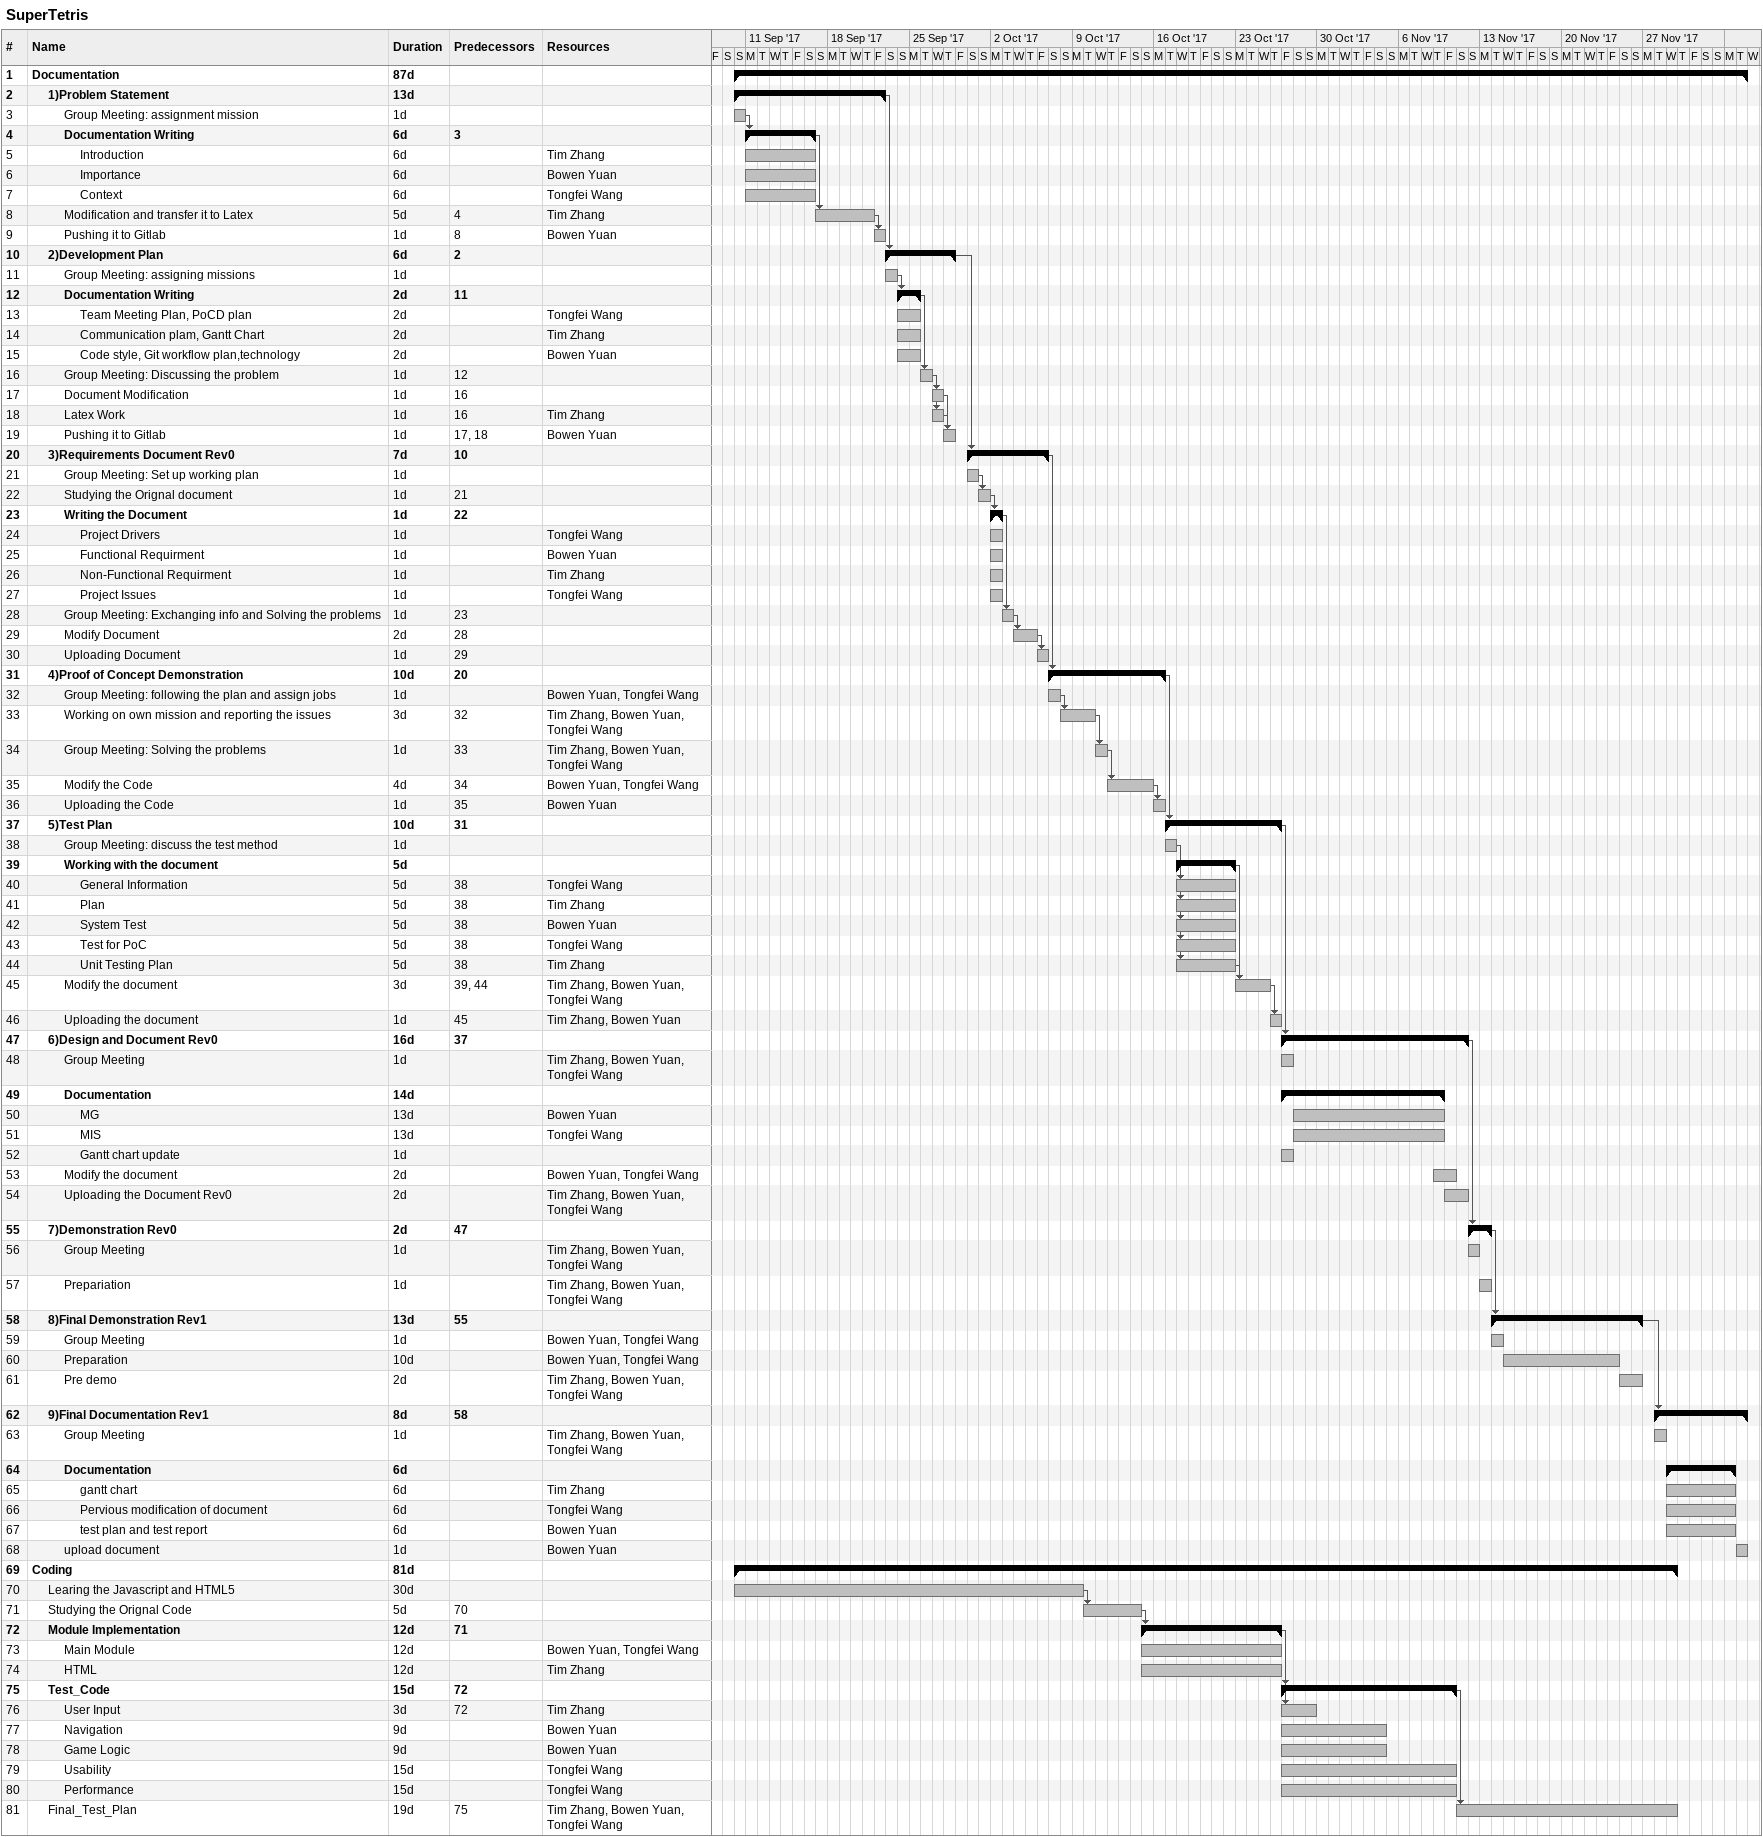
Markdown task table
SuperTetris

| ID | Level | Task | Duration | Start | Finish | Predecessors | Resources |
|---|---|---|---|---|---|---|---|
| 1 | 1 | **Documentation** | 87d | 2017-09-10 | 2017-12-05 |  |  |
| 2 | 2 | **1)Problem Statement** | 13d | 2017-09-10 | 2017-09-22 |  |  |
| 3 | 3 | Group Meeting: assignment mission | 1d | 2017-09-10 | 2017-09-10 |  |  |
| 4 | 3 | **Documentation Writing** | 6d | 2017-09-11 | 2017-09-16 | 3 |  |
| 5 | 4 | Introduction | 6d | 2017-09-11 | 2017-09-16 |  | Tim Zhang |
| 6 | 4 | Importance | 6d | 2017-09-11 | 2017-09-16 |  | Bowen Yuan |
| 7 | 4 | Context | 6d | 2017-09-11 | 2017-09-16 |  | Tongfei Wang |
| 8 | 3 | Modification and transfer it to Latex | 5d | 2017-09-17 | 2017-09-21 | 4 | Tim Zhang |
| 9 | 3 | Pushing it to Gitlab | 1d | 2017-09-22 | 2017-09-22 | 8 | Bowen Yuan |
| 10 | 2 | **2)Development Plan** | 6d | 2017-09-23 | 2017-09-28 | 2 |  |
| 11 | 3 | Group Meeting: assigning missions | 1d | 2017-09-23 | 2017-09-23 |  |  |
| 12 | 3 | **Documentation Writing** | 2d | 2017-09-24 | 2017-09-25 | 11 |  |
| 13 | 4 | Team Meeting Plan, PoCD plan | 2d | 2017-09-24 | 2017-09-25 |  | Tongfei Wang |
| 14 | 4 | Communication plam, Gantt Chart | 2d | 2017-09-24 | 2017-09-25 |  | Tim Zhang |
| 15 | 4 | Code style, Git workflow plan,technology | 2d | 2017-09-24 | 2017-09-25 |  | Bowen Yuan |
| 16 | 3 | Group Meeting: Discussing the problem | 1d | 2017-09-26 | 2017-09-26 | 12 |  |
| 17 | 3 | Document Modification | 1d | 2017-09-27 | 2017-09-27 | 16 |  |
| 18 | 3 | Latex Work | 1d | 2017-09-27 | 2017-09-27 | 16 | Tim Zhang |
| 19 | 3 | Pushing it to Gitlab | 1d | 2017-09-28 | 2017-09-28 | 17, 18 | Bowen Yuan |
| 20 | 2 | **3)Requirements Document Rev0** | 7d | 2017-09-30 | 2017-10-06 | 10 |  |
| 21 | 3 | Group Meeting: Set up working plan | 1d | 2017-09-30 | 2017-09-30 |  |  |
| 22 | 3 | Studying the Orignal document | 1d | 2017-10-01 | 2017-10-01 | 21 |  |
| 23 | 3 | **Writing the Document** | 1d | 2017-10-02 | 2017-10-02 | 22 |  |
| 24 | 4 | Project Drivers | 1d | 2017-10-02 | 2017-10-02 |  | Tongfei Wang |
| 25 | 4 | Functional Requirment | 1d | 2017-10-02 | 2017-10-02 |  | Bowen Yuan |
| 26 | 4 | Non-Functional Requirment | 1d | 2017-10-02 | 2017-10-02 |  | Tim Zhang |
| 27 | 4 | Project Issues | 1d | 2017-10-02 | 2017-10-02 |  | Tongfei Wang |
| 28 | 3 | Group Meeting: Exchanging info and Solving the problems | 1d | 2017-10-03 | 2017-10-03 | 23 |  |
| 29 | 3 | Modify Document | 2d | 2017-10-04 | 2017-10-05 | 28 |  |
| 30 | 3 | Uploading Document | 1d | 2017-10-06 | 2017-10-06 | 29 |  |
| 31 | 2 | **4)Proof of Concept Demonstration** | 10d | 2017-10-07 | 2017-10-16 | 20 |  |
| 32 | 3 | Group Meeting: following the plan and assign jobs | 1d | 2017-10-07 | 2017-10-07 |  | Bowen Yuan, Tongfei Wang |
| 33 | 3 | Working on own mission and reporting the issues | 3d | 2017-10-08 | 2017-10-10 | 32 | Tim Zhang, Bowen Yuan, Tongfei Wang |
| 34 | 3 | Group Meeting: Solving the problems | 1d | 2017-10-11 | 2017-10-11 | 33 | Tim Zhang, Bowen Yuan, Tongfei Wang |
| 35 | 3 | Modify the Code | 4d | 2017-10-12 | 2017-10-15 | 34 | Bowen Yuan, Tongfei Wang |
| 36 | 3 | Uploading the Code | 1d | 2017-10-16 | 2017-10-16 | 35 | Bowen Yuan |
| 37 | 2 | **5)Test Plan** | 10d | 2017-10-17 | 2017-10-26 | 31 |  |
| 38 | 3 | Group Meeting: discuss the test method | 1d | 2017-10-17 | 2017-10-17 |  |  |
| 39 | 3 | **Working with the document** | 5d | 2017-10-18 | 2017-10-22 |  |  |
| 40 | 4 | General Information | 5d | 2017-10-18 | 2017-10-22 | 38 | Tongfei Wang |
| 41 | 4 | Plan | 5d | 2017-10-18 | 2017-10-22 | 38 | Tim Zhang |
| 42 | 4 | System Test | 5d | 2017-10-18 | 2017-10-22 | 38 | Bowen Yuan |
| 43 | 4 | Test for PoC | 5d | 2017-10-18 | 2017-10-22 | 38 | Tongfei Wang |
| 44 | 4 | Unit Testing Plan | 5d | 2017-10-18 | 2017-10-22 | 38 | Tim Zhang |
| 45 | 3 | Modify the document | 3d | 2017-10-23 | 2017-10-25 | 39, 44 | Tim Zhang, Bowen Yuan, Tongfei Wang |
| 46 | 3 | Uploading the document | 1d | 2017-10-26 | 2017-10-26 | 45 | Tim Zhang, Bowen Yuan |
| 47 | 2 | **6)Design and Document Rev0** | 16d | 2017-10-27 | 2017-11-11 | 37 |  |
| 48 | 3 | Group Meeting | 1d | 2017-10-27 | 2017-10-27 |  | Tim Zhang, Bowen Yuan, Tongfei Wang |
| 49 | 3 | **Documentation** | 14d | 2017-10-27 | 2017-11-09 |  |  |
| 50 | 4 | MG | 13d | 2017-10-28 | 2017-11-09 |  | Bowen Yuan |
| 51 | 4 | MIS | 13d | 2017-10-28 | 2017-11-09 |  | Tongfei Wang |
| 52 | 4 | Gantt chart update | 1d | 2017-10-27 | 2017-10-27 |  |  |
| 53 | 3 | Modify the document | 2d | 2017-11-09 | 2017-11-10 |  | Bowen Yuan, Tongfei Wang |
| 54 | 3 | Uploading the Document Rev0 | 2d | 2017-11-10 | 2017-11-11 |  | Tim Zhang, Bowen Yuan, Tongfei Wang |
| 55 | 2 | **7)Demonstration Rev0** | 2d | 2017-11-12 | 2017-11-13 | 47 |  |
| 56 | 3 | Group Meeting | 1d | 2017-11-12 | 2017-11-12 |  | Tim Zhang, Bowen Yuan, Tongfei Wang |
| 57 | 3 | Prepariation | 1d | 2017-11-13 | 2017-11-13 |  | Tim Zhang, Bowen Yuan, Tongfei Wang |
| 58 | 2 | **8)Final Demonstration Rev1** | 13d | 2017-11-14 | 2017-11-26 | 55 |  |
| 59 | 3 | Group Meeting | 1d | 2017-11-14 | 2017-11-14 |  | Bowen Yuan, Tongfei Wang |
| 60 | 3 | Preparation | 10d | 2017-11-15 | 2017-11-24 |  | Bowen Yuan, Tongfei Wang |
| 61 | 3 | Pre demo | 2d | 2017-11-25 | 2017-11-26 |  | Tim Zhang, Bowen Yuan, Tongfei Wang |
| 62 | 2 | **9)Final Documentation Rev1** | 8d | 2017-11-28 | 2017-12-05 | 58 |  |
| 63 | 3 | Group Meeting | 1d | 2017-11-28 | 2017-11-28 |  | Tim Zhang, Bowen Yuan, Tongfei Wang |
| 64 | 3 | **Documentation** | 6d | 2017-11-29 | 2017-12-04 |  |  |
| 65 | 4 | gantt chart | 6d | 2017-11-29 | 2017-12-04 |  | Tim Zhang |
| 66 | 4 | Pervious modification of document | 6d | 2017-11-29 | 2017-12-04 |  | Tongfei Wang |
| 67 | 4 | test plan and test report | 6d | 2017-11-29 | 2017-12-04 |  | Bowen Yuan |
| 68 | 3 | upload document | 1d | 2017-12-05 | 2017-12-05 |  | Bowen Yuan |
| 69 | 1 | **Coding** | 81d | 2017-09-10 | 2017-11-29 |  |  |
| 70 | 2 | Learing the Javascript and HTML5 | 30d | 2017-09-10 | 2017-10-09 |  |  |
| 71 | 2 | Studying the Orignal Code | 5d | 2017-10-10 | 2017-10-14 | 70 |  |
| 72 | 2 | **Module Implementation** | 12d | 2017-10-15 | 2017-10-26 | 71 |  |
| 73 | 3 | Main Module | 12d | 2017-10-15 | 2017-10-26 |  | Bowen Yuan, Tongfei Wang |
| 74 | 3 | HTML | 12d | 2017-10-15 | 2017-10-26 |  | Tim Zhang |
| 75 | 2 | **Test_Code** | 15d | 2017-10-27 | 2017-11-10 | 72 |  |
| 76 | 3 | User Input | 3d | 2017-10-27 | 2017-10-29 | 72 | Tim Zhang |
| 77 | 3 | Navigation | 9d | 2017-10-27 | 2017-11-04 |  | Bowen Yuan |
| 78 | 3 | Game Logic | 9d | 2017-10-27 | 2017-11-04 |  | Bowen Yuan |
| 79 | 3 | Usability | 15d | 2017-10-27 | 2017-11-10 |  | Tongfei Wang |
| 80 | 3 | Performance | 15d | 2017-10-27 | 2017-11-10 |  | Tongfei Wang |
| 81 | 2 | Final_Test_Plan | 19d | 2017-11-11 | 2017-11-29 | 75 | Tim Zhang, Bowen Yuan, Tongfei Wang |
